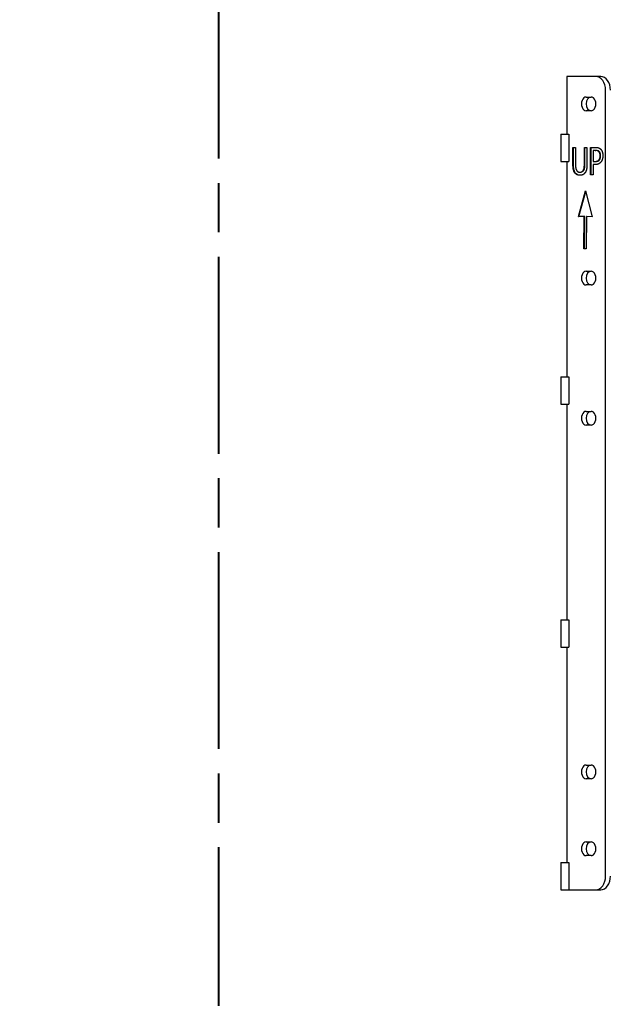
# Model space of a CAD drawing. Header units: inches. Extents: x 20 to 536, y 8 to 344.
# Drawn here: x 105.73 to 127.33, y 81.93 to 117.74 of the extents above; entities that cross this region are included whole.
import ezdxf

# ---------------------------------------------------------------- set-up
doc = ezdxf.new("R2010")
doc.units = ezdxf.units.IN
doc.header["$LTSCALE"] = 16
doc.header["$MEASUREMENT"] = 0
doc.linetypes.add('CHAIN', pattern=[0.7087, 0.4724, -0.0591, 0.1181, -0.0591])
doc.layers.add('Centerline', color=5, linetype='CHAIN', lineweight=25, true_color=0x0000ff)
doc.layers.add('Dimension (ANSI)', color=7, linetype='Continuous', lineweight=25)
doc.layers.add('Visible (ANSI)', color=7, linetype='Continuous', lineweight=50)
doc.styles.add('Standard D-E', font='arial.ttf')
doc.dimstyles.new('in [mm] D-E NeptuneBenson', dxfattribs={"dimscale": 16, "dimtxt": 0.15, "dimasz": 0.098425, "dimexe": 0.125, "dimexo": 0.063, "dimgap": 0.031496, "dimtad": 0, "dimtih": 1, "dimtoh": 1, "dimdec": 4, "dimrnd": 1e-08, "dimzin": 3, "dimdsep": 46, "dimlunit": 5, "dimtxsty": 'Standard D-E', "dimcen": 0.09, "dimdle": 0.393701, "dimclrd": 256, "dimclre": 256, "dimclrt": 256, "dimadec": 1, "dimazin": 1, "dimtfac": 1, "dimtofl": 0, "dimtmove": 0, "dimatfit": 3, "dimfxl": 1, "dimfrac": 1, "dimtolj": 1, "dimtzin": 4, "dimlwd": -1, "dimlwe": -1, "dimarcsym": 0})

# ---------------------------------------------------------------- blocks, each defined once
blk = doc.blocks.new('*D28')
at = {"layer": 'Defpoints', "color": 0, "transparency": 16777216}
for p in [(34.861, 145.551), (112.638, 145.551), (87.802, 47.22)]:
    blk.add_point(p, dxfattribs=at)
at = {"layer": 'Dimension (ANSI)', "transparency": 16777216}
for p, q in [((34.861, 143.977), (34.861, 101.252)), ((34.861, 48.795), (34.861, 91.26)), ((86.794, 47.22), (32.861, 47.22))]:
    blk.add_line(p, q, dxfattribs=at)
for points in [[(34.598, 143.977), (35.123, 143.977), (34.861, 145.551)], [(34.598, 48.795), (35.123, 48.795), (34.861, 47.22)]]:
    blk.add_solid(points, dxfattribs=at)
at = {"layer": 'Dimension (ANSI)', "transparency": 16777216, "char_height": 2.4, "attachment_point": 5, "style": 'Standard D-E'}
for s, insert in [('\\A1; 98{\\H1x;\\S5#16;} in', (34.861, 99.21)), ('\\A1;[2491.0 mm]', (34.861, 94.214))]:
    blk.add_mtext(s, dxfattribs=dict(at, insert=insert))

msp = doc.modelspace()

# ---------------------------------------------------------------- linework, layer by layer
at = {"layer": 'Centerline', "ltscale": 0.952448}
msp.add_line((113.01254, 47.8609), (113.01254, 147.50447), dxfattribs=at)
at = {"layer": 'Visible (ANSI)', "linetype": 'Continuous', "lineweight": 18}
for p, q in [((126.79928, 115.65734), (125.73862, 115.65734)), ((125.73862, 115.65734), (125.73862, 113.54734)), ((126.97606, 115.65734), (126.79928, 115.65734)), ((127.15284, 86.40734), (127.15284, 115.15734)), ((126.44573, 114.90734), (126.62251, 114.90734)), ((126.62251, 114.40734), (126.44573, 114.40734)), ((125.51556, 113.54734), (125.81525, 113.54734)), ((125.51556, 113.54734), (125.51556, 112.54734)), ((125.81525, 113.54734), (125.81525, 112.54734)), ((125.96002, 112.44293), (125.96002, 113.06691)), ((125.96002, 113.06691), (126.05399, 113.06691)), ((125.9777, 112.44293), (125.9777, 113.06691)), ((126.05399, 113.06691), (126.05399, 112.44293)), ((126.37775, 113.06691), (126.47173, 113.06691)), ((126.37775, 112.43968), (126.37775, 113.06691)), ((126.39543, 112.43968), (126.39543, 113.06691)), ((126.47173, 113.06691), (126.47173, 112.44293)), ((126.60639, 112.06691), (126.60639, 113.06691)), ((126.60639, 113.06691), (126.78402, 113.06691)), ((126.62406, 112.06691), (126.62406, 113.06691)), ((126.77829, 112.95184), (126.70036, 112.95184)), ((126.70036, 112.95184), (126.70036, 112.55314)), ((126.77829, 112.95184), (126.79597, 112.95184)), ((125.51556, 112.54734), (125.81525, 112.54734)), ((125.73862, 112.54734), (125.73862, 104.66734)), ((126.70036, 112.55314), (126.76454, 112.55314)), ((126.76454, 112.55314), (126.78222, 112.55314)), ((126.91524, 112.6131), (126.93292, 112.6131)), ((126.21559, 112.15929), (126.23326, 112.15929)), ((126.70036, 112.43968), (126.70036, 112.06691)), ((126.78001, 112.43968), (126.70036, 112.43968)), ((126.70036, 112.06691), (126.60639, 112.06691)), ((126.16231, 110.53783), (126.42012, 111.48099)), ((126.17998, 110.53783), (126.42869, 111.44765)), ((126.42012, 111.48099), (126.66421, 110.53089)), ((126.37176, 110.53573), (126.16231, 110.53783)), ((126.16231, 110.53783), (126.17998, 110.53783)), ((126.38944, 110.53573), (126.17998, 110.53783)), ((126.36156, 109.35981), (126.37176, 110.53573)), ((126.37176, 110.53573), (126.38944, 110.53573)), ((126.37924, 109.35996), (126.38944, 110.53573)), ((126.45187, 110.53441), (126.44313, 109.36051)), ((126.45187, 110.53441), (126.46955, 110.53441)), ((126.66421, 110.53089), (126.45187, 110.53441)), ((126.66414, 110.53119), (126.46955, 110.53441)), ((126.44313, 109.36051), (126.36156, 109.35981)), ((126.44573, 108.53234), (126.62251, 108.53234)), ((126.62251, 108.03234), (126.44573, 108.03234)), ((125.51556, 104.66734), (125.81525, 104.66734)), ((125.51556, 104.66734), (125.51556, 103.66734)), ((125.81525, 104.66734), (125.81525, 103.66734)), ((125.51556, 103.66734), (125.81525, 103.66734)), ((125.73862, 103.66734), (125.73862, 95.78734)), ((126.44573, 103.40734), (126.62251, 103.40734)), ((126.62251, 102.90734), (126.44573, 102.90734)), ((125.51556, 95.78734), (125.81525, 95.78734)), ((125.51556, 95.78734), (125.51556, 94.78734)), ((125.81525, 95.78734), (125.81525, 94.78734)), ((125.51556, 94.78734), (125.81525, 94.78734)), ((125.73862, 94.78734), (125.73862, 86.90734)), ((126.44573, 90.46984), (126.62251, 90.46984)), ((126.62251, 89.96984), (126.44573, 89.96984)), ((126.44573, 87.65734), (126.62251, 87.65734)), ((126.62251, 87.15734), (126.44573, 87.15734)), ((125.51556, 86.90734), (125.81525, 86.90734)), ((125.51556, 86.90734), (125.51556, 85.90734)), ((125.81525, 86.90734), (125.81525, 85.90734)), ((125.51556, 85.90734), (125.81525, 85.90734)), ((125.81525, 85.90734), (126.79928, 85.90734)), ((126.79928, 85.90734), (126.97606, 85.90734))]:
    msp.add_line(p, q, dxfattribs=at)
for centre, major_axis, start_param, end_param in [((126.79928, 115.15734), (0, 0.5), 4.71238898, 6.28318531), ((126.97606, 115.15734), (0, 0.5), 4.71238898, 6.28318531), ((126.44573, 114.65734), (0, -0.25), 3.14159265, 6.28318531), ((126.62251, 114.65734), (0, 0.25), 0, 3.14159265), ((126.62251, 114.65734), (0, 0.25), 3.14159265, 6.28318531), ((126.44573, 108.28234), (0, -0.25), 3.14159265, 6.28318531), ((126.62251, 108.28234), (0, 0.25), 0, 3.14159265), ((126.62251, 108.28234), (0, 0.25), 3.14159265, 6.28318531), ((126.44573, 103.15734), (0, -0.25), 3.14159265, 6.28318531), ((126.62251, 103.15734), (0, 0.25), 0, 3.14159265), ((126.62251, 103.15734), (0, 0.25), 3.14159265, 6.28318531), ((126.44573, 90.21984), (0, -0.25), 3.14159265, 6.28318531), ((126.62251, 90.21984), (0, 0.25), 0, 3.14159265), ((126.62251, 90.21984), (0, 0.25), 3.14159265, 6.28318531), ((126.44573, 87.40734), (0, -0.25), 3.14159265, 6.28318531), ((126.62251, 87.40734), (0, 0.25), 0, 3.14159265), ((126.62251, 87.40734), (0, 0.25), 3.14159265, 6.28318531), ((126.79928, 86.40734), (0, -0.5), 0, 1.57079633), ((126.97606, 86.40734), (0, -0.5), 0, 1.57079633)]:
    msp.add_ellipse(centre, major_axis=major_axis, ratio=0.70710678, start_param=start_param, end_param=end_param, dxfattribs=at)
for points in [[(126.90436, 112.91375), (126.88201, 112.93482), (126.82241, 112.95184), (126.77829, 112.95184)], [(126.78402, 113.06691), (126.84705, 113.06691), (126.9353, 113.03774), (126.96911, 113.00451)], [(126.95536, 112.7614), (126.95536, 112.81327), (126.93014, 112.88944), (126.90436, 112.91375)], [(126.96911, 113.00451), (127.00865, 112.96643), (127.05334, 112.84892), (127.05334, 112.76545)], [(126.02764, 112.13823), (125.99039, 112.19009), (125.96002, 112.33596), (125.96002, 112.44293)], [(126.05399, 112.44293), (126.05399, 112.37323), (126.0666, 112.27923), (126.08437, 112.24114)], [(126.47173, 112.44293), (126.47173, 112.33839), (126.44193, 112.18928), (126.40411, 112.13823)], [(126.76454, 112.55314), (126.82184, 112.55314), (126.89232, 112.57907), (126.91524, 112.6131)], [(126.99146, 112.54341), (126.95478, 112.49236), (126.85565, 112.43968), (126.78001, 112.43968)], [(126.91524, 112.6131), (126.93645, 112.64309), (126.95536, 112.71359), (126.95536, 112.7614)], [(127.05334, 112.76545), (127.05334, 112.70062), (127.02068, 112.58393), (126.99146, 112.54341)], [(126.21559, 112.04584), (126.15313, 112.04584), (126.0603, 112.09203), (126.02764, 112.13823)], [(126.08437, 112.24114), (126.10327, 112.20062), (126.1686, 112.15929), (126.21559, 112.15929)], [(126.21559, 112.15929), (126.25971, 112.15929), (126.32847, 112.20062), (126.34738, 112.24114)], [(126.40411, 112.13823), (126.3703, 112.09122), (126.28091, 112.04584), (126.21559, 112.04584)], [(126.34738, 112.24114), (126.36514, 112.27923), (126.37775, 112.37242), (126.37775, 112.43968)]]:
    msp.add_open_spline(points, degree=2, dxfattribs=at)
for points, knots in [([(126.92203, 112.91375), (126.90184, 112.93279), (126.88144, 112.94003), (126.84654, 112.95), (126.81968, 112.95184), (126.79597, 112.95184)], [-0.38189383, -0.38189383, -0.38189383, -0.38189383, -0.255461127, -0.255461127, 0, 0, 0, 0]), ([(126.97303, 112.7614), (126.97303, 112.78168), (126.97159, 112.80215), (126.96371, 112.8445), (126.95759, 112.86046), (126.94452, 112.88819), (126.93418, 112.9023), (126.92203, 112.91375)], [-0.337279569, -0.337279569, -0.337279569, -0.337279569, -0.253916557, -0.253916557, -0.157342525, -0.157342525, 0, 0, 0, 0]), ([(126.04531, 112.13823), (126.03301, 112.15535), (126.0224, 112.17437), (126.00464, 112.21664), (125.99783, 112.23928), (125.98648, 112.29376), (125.9777, 112.34792), (125.9777, 112.44293)], [-1.83487294, -1.83487294, -1.83487294, -1.83487294, -1.2832116, -1.2832116, -0.72393044, -0.72393044, 0, 0, 0, 0]), ([(126.78222, 112.55314), (126.80382, 112.55314), (126.82706, 112.55452), (126.87281, 112.56373), (126.88702, 112.57082), (126.91024, 112.58557), (126.92247, 112.59758), (126.93292, 112.6131)], [-0.372028077, -0.372028077, -0.372028077, -0.372028077, -0.274279003, -0.274279003, -0.163348537, -0.163348537, 0, 0, 0, 0]), ([(126.93292, 112.6131), (126.93971, 112.6227), (126.94588, 112.6331), (126.95688, 112.65651), (126.96077, 112.66788), (126.9706, 112.70453), (126.97303, 112.73342), (126.97303, 112.7614)], [-0.377899074, -0.377899074, -0.377899074, -0.377899074, -0.298395577, -0.298395577, -0.213230014, -0.213230014, 0, 0, 0, 0]), ([(126.22465, 112.04595), (126.2052, 112.04646), (126.18561, 112.04875), (126.14721, 112.05837), (126.12844, 112.06575), (126.08593, 112.09134), (126.0641, 112.11165), (126.04531, 112.13823)], [-0.707268061, -0.707268061, -0.707268061, -0.707268061, -0.497865325, -0.497865325, -0.286365354, -0.286365354, 0, 0, 0, 0]), ([(126.23326, 112.15929), (126.25202, 112.15929), (126.27082, 112.1621), (126.30016, 112.17314), (126.31738, 112.18102), (126.34646, 112.20883), (126.35683, 112.2235), (126.36506, 112.24114)], [-0.729908788, -0.729908788, -0.729908788, -0.729908788, -0.378375556, -0.378375556, -0.16104957, -0.16104957, 0, 0, 0, 0]), ([(126.36506, 112.24114), (126.37713, 112.26703), (126.38501, 112.29537), (126.39126, 112.34158), (126.39543, 112.37591), (126.39543, 112.43968)], [-1.42536624, -1.42536624, -1.42536624, -1.42536624, -0.48598408, -0.48598408, 0, 0, 0, 0])]:
    msp.add_open_spline(points, degree=3, knots=knots, dxfattribs=at)

# ---------------------------------------------------------------- dimensions: what is measured, and where the dimension line sits
at = {"layer": 'Dimension (ANSI)'}
dim = msp.add_linear_dim(base=(34.860741, 145.551486), p1=(87.801881, 47.219842), p2=(112.637537, 145.551486), angle=90, text=' <> in\\X[2491.0 mm]', dimstyle='in [mm] D-E NeptuneBenson', override={"dimgap": 0.031496, "dimdec": 4, "dimpost": '', "dimse2": 1, "dimtol": 0, "dimlim": 0, "dimtp": 0, "dimtm": 0, "dimtdec": 2, "dimatfit": 1}, dxfattribs=at)
dim.commit()
dim.dimension.update_dxf_attribs({"geometry": '*D28', "text_midpoint": (34.860741, 96.256092), "dimtype": 160})

doc.saveas('drawing.dxf')
